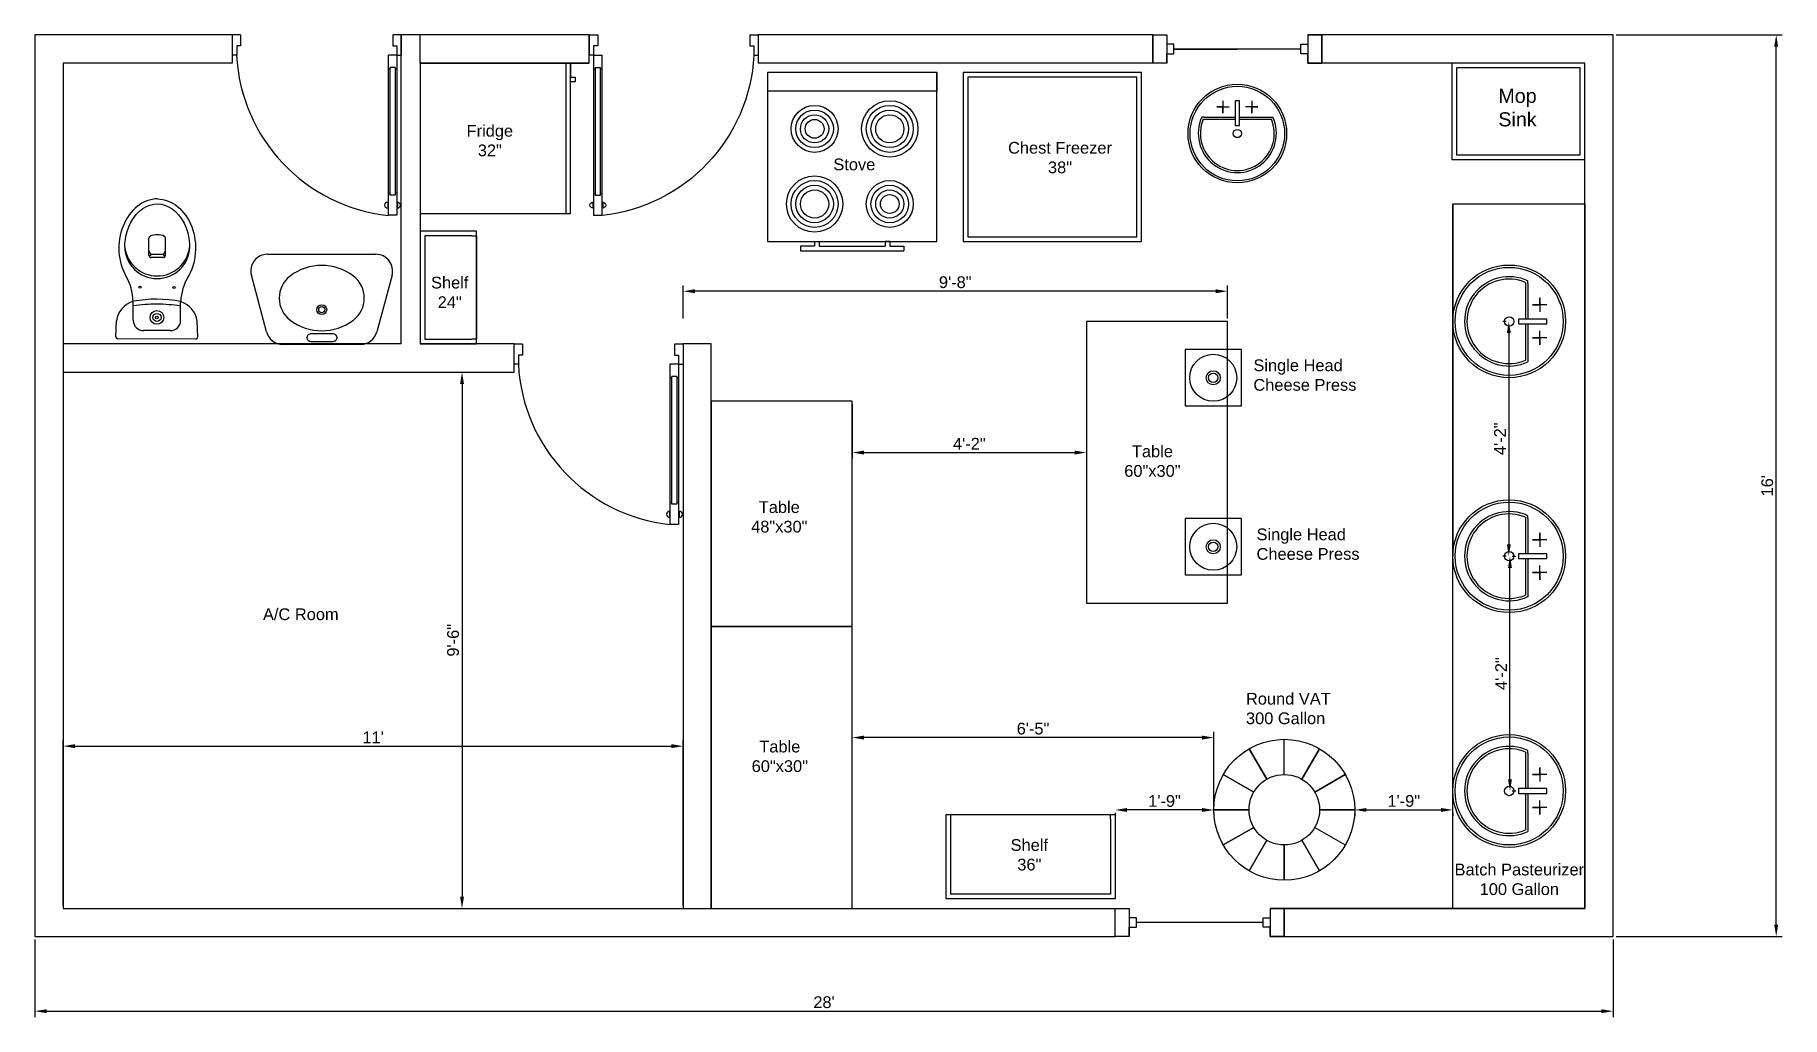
# Model space of a CAD drawing. Header units: inches. Extents: x 0 to 372, y -17 to 192.
import ezdxf

# ---------------------------------------------------------------- set-up
doc = ezdxf.new("R2010")
doc.units = ezdxf.units.IN
doc.layers.add('SANTEH', color=7, linetype='Continuous')
doc.styles.get("Standard").update_dxf_attribs({"font": 'arial.ttf'})
doc.dimstyles.new('ISO-25', dxfattribs={"dimtxt": 2.5, "dimasz": 2.5, "dimexe": 1.25, "dimexo": 0.625, "dimtad": 1, "dimdec": 0, "dimlunit": 3, "dimtxsty": 'Standard', "dimcen": 2.5, "dimadec": 0, "dimazin": 0, "dimtfac": 1, "dimtdec": 0, "dimtmove": 0, "dimatfit": 3, "dimfxl": 1, "dimarcsym": 0})

# ---------------------------------------------------------------- blocks, each defined once
blk = doc.blocks.new('*D1')
at = {"color": 0, "lineweight": -2, "transparency": 16777216}
for p, q in [((0, -0.62), (0, -17.14)), ((336, -0.62), (336, -17.14)), ((2.5, -15.89), (333.5, -15.89))]:
    blk.add_line(p, q, dxfattribs=at)
at = {"color": 0, "transparency": 16777216}
for points in [[(2.5, -15.48), (2.5, -16.31), (0, -15.89)], [(333.5, -15.48), (333.5, -16.31), (336, -15.89)]]:
    blk.add_solid(points, dxfattribs=at)
at = {"layer": 'Defpoints', "color": 0, "transparency": 16777216}
for p in [(0, 0), (336, 0), (336, -15.89)]:
    blk.add_point(p, dxfattribs=at)
at = {"color": 0, "transparency": 16777216, "insert": (168, -13.99), "char_height": 2.5, "attachment_point": 5}
blk.add_mtext("28'", dxfattribs=at)
blk = doc.blocks.new('*D2')
at = {"color": 0, "lineweight": -2, "transparency": 16777216}
for p, q in [((336.63, 192), (371.98, 192)), ((370.73, 2.5), (370.73, 189.5)), ((336.63, 0), (371.98, 0))]:
    blk.add_line(p, q, dxfattribs=at)
at = {"color": 0, "transparency": 16777216}
for points in [[(370.31, 189.5), (371.15, 189.5), (370.73, 192)], [(370.31, 2.5), (371.15, 2.5), (370.73, 0)]]:
    blk.add_solid(points, dxfattribs=at)
at = {"layer": 'Defpoints', "color": 0, "transparency": 16777216}
for p in [(336, 192), (370.73, 192), (336, 0)]:
    blk.add_point(p, dxfattribs=at)
at = {"color": 0, "transparency": 16777216, "insert": (368.83, 96), "char_height": 2.5, "attachment_point": 5, "rotation": 90}
blk.add_mtext("16'", dxfattribs=at)
blk = doc.blocks.new('A$C118B6EC8')
for p, q in [((141, 1067), (91, 1067)), ((91, 1067), (91, 947)), ((141, 1067), (141, 1002)), ((1091, 1067), (1041, 1067)), ((1041, 1067), (1041, 1002)), ((1091, 1067), (1091, 947)), ((118, 947), (91, 947)), ((141, 1002), (118, 1002)), ((118, 1002), (118, 947)), ((1065, 947), (1015, 947)), ((1015, 0), (1015, 947)), ((1041, 1002), (1065, 1002)), ((1065, 1002), (1065, 947)), ((1065, 947), (1065, 0)), ((1065, 947), (1091, 947)), ((1025, 867), (1015, 867)), ((1055, 875), (1025, 875)), ((1025, 120), (1025, 875)), ((1055, 875), (1055, 120)), ((1065, 867), (1055, 867)), ((1025, 130), (1015, 130)), ((1055, 120), (1025, 120)), ((1065, 130), (1055, 130)), ((1011, 79), (1011, 42)), ((1069, 79), (1069, 42)), ((1065, 0), (1015, 0))]:
    blk.add_line(p, q)
for centre, radius, start, end in [((1120, 998), 1004, 182.9057, 263.9884), ((1011, 60), 18.1, 90, 270), ((1069, 60), 18.1, 270, 90)]:
    blk.add_arc(centre, radius, start, end)
blk = doc.blocks.new('Window')
for p, q in [((461.43, 127.21), (464.43, 127.21)), ((465.93, 125.21), (464.43, 125.21)), ((464.43, 121.21), (464.43, 123.21)), ((464.43, 123.21), (465.93, 123.21)), ((465.93, 123.21), (465.93, 125.21)), ((492.93, 124.21), (465.93, 124.21)), ((492.93, 123.21), (492.93, 125.21)), ((492.93, 125.21), (494.43, 125.21)), ((492.93, 123.21), (492.93, 124.21)), ((494.43, 123.21), (492.93, 123.21)), ((494.43, 121.21), (494.43, 123.21))]:
    blk.add_line(p, q)
for points in [[(464.43, 121.21), (461.43, 121.21), (461.43, 127.21), (464.43, 127.21)], [(494.43, 127.21), (497.43, 127.21), (497.43, 121.21), (494.43, 121.21)]]:
    blk.add_lwpolyline(points)
for points in [[(461.43, 127.21), (464.43, 127.21), (464.43, 121.21), (461.43, 121.21)], [(497.43, 127.21), (494.43, 127.21), (494.43, 121.21), (497.43, 121.21)]]:
    blk.add_lwpolyline(points, close=True)
blk = doc.blocks.new('OVALFREE')
for p, q in [((-8.247561, 0), (8.247561, 0)), ((-14.879001, -14.613447), (-11.666235, -2.623241)), ((-3.249447, -1.45402), (-3.249447, -1.41473)), ((2.271533, -0.61875), (-2.414177, -0.61875)), ((-2.414177, -2.25), (2.271533, -2.25)), ((3.106803, -1.41473), (3.106803, -1.45402)), ((11.666235, -2.623241), (14.879001, -14.613447)), ((11.460326, -19.06875), (-11.460326, -19.06875))]:
    blk.add_line(p, q)
for radius in [1.040625, 0.646875]:
    blk.add_circle((-0.015072, -7.340625), radius)
for centre, radius, start, end in [((-8.247561, -3.539272), 3.539272, 90, 165.000003), ((8.247561, -3.539272), 3.539272, 14.999997, 90), ((-0.015072, -13.889206), 11.020456, 52.448718, 127.551282), ((-2.414177, -1.45402), 0.83527, 90, 180), ((-2.414177, -1.41473), 0.83527, 180, 270), ((2.271533, -1.45402), 0.83527, 0, 90), ((2.271533, -1.41473), 0.83527, 270, 0), ((-3.168259, -9.7875), 5.846813, 127.551279, 232.448716), ((3.138114, -9.7875), 5.846813, 307.551284, 52.448721), ((-11.460326, -15.529478), 3.539272, 165.000003, 270), ((-0.015072, -5.685794), 11.020456, 232.448718, 307.551282), ((11.460326, -15.529478), 3.539272, 270, 14.999997)]:
    blk.add_arc(centre, radius, start, end)
blk = doc.blocks.new('S_38')
at = {"layer": 'SANTEH'}
for p, q in [((-264, 1), (264, -1)), ((-278, -14), (-275, -121)), ((278, -17), (274, -123)), ((-59, -567), (-59, -684)), ((-45, -574), (-59, -598)), ((-54, -557), (-45, -574)), ((-45, -553), (39, -553)), ((-45, -574), (39, -574)), ((49, -557), (39, -574)), ((39, -574), (53, -598)), ((53, -567), (53, -684))]:
    blk.add_line(p, q, dxfattribs=at)
at = {"layer": 'SANTEH', "ltscale": 0.05}
for p, q in [((-91, -56), (91, -56)), ((-162, -125), (-162, -253)), ((160, -127), (160, -255))]:
    blk.add_line(p, q, dxfattribs=at)
for radius in [46.2, 27.7, 9.24]:
    blk.add_circle((-1, -146), radius, dxfattribs=at)
at = {"layer": 'SANTEH'}
for centre in [(-117, -349), (114, -351)]:
    blk.add_circle(centre, 7, dxfattribs=at)
for centre, radius, start, end in [((-264, -13), 14, 89.7373, 186.6199), ((264, -15), 14, 352.8547, 89.7373), ((-114, -99), 162, 187.6448, 251.5505), ((114, -100), 162, 287.9241, 351.8298), ((-533, -236), 371, 329.0782, 357.3657), ((3, 597), 867, 259.0299, 280.4447), ((531, -241), 371, 182.1089, 210.3965), ((-3, -631), 221, 1.8098, 177.6648), ((-3, -650), 222, 6.6997, 172.7749), ((-45, -567), 14, 89.7373, 179.7373), ((39, -567), 14, 359.7373, 89.7373), ((-45, -684), 14, 179.7373, 243.9899), ((-3, -597), 111, 243.9899, 295.4848), ((39, -684), 14, 295.4848, 359.7373)]:
    blk.add_arc(centre, radius, start, end, dxfattribs=at)
at = {"layer": 'SANTEH', "ltscale": 0.05}
for centre, radius, start, end in [((-92, -126), 70, 89.7373, 179.7373), ((90, -126), 70, 359.7373, 89.7373), ((4, 856), 1092, 261.2625, 269.7373), ((4, 856), 1092, 269.7373, 278.2122)]:
    blk.add_arc(centre, radius, start, end, dxfattribs=at)
at = {"layer": 'SANTEH', "extrusion": (4.68059e-16, 1.02024e-13, -1)}
blk.add_ellipse((-3, -623), major_axis=(-11, 329), ratio=0.79083, start_param=3.19005, end_param=5.418271, dxfattribs=at)
at = {"layer": 'SANTEH'}
blk.add_ellipse((-3, -623), major_axis=(14, 329), ratio=0.79083, start_param=3.19005, end_param=5.398481, dxfattribs=at)
blk.add_open_spline([(218, -624), (218, -636), (217, -648), (206, -756), (158, -844), (32, -928), (-41, -927), (-168, -840), (-217, -748), (-223, -639), (-223, -630), (-223, -622)], degree=3, knots=[1.570609, 1.570609, 1.570609, 1.570609, 1.68907, 1.68907, 2.658139, 2.658139, 3.627208, 3.627208, 4.629098, 4.629098, 4.712513, 4.712513, 4.712513, 4.712513], dxfattribs=at)
blk = doc.blocks.new('Fridge')
for p, q in [((32, 32), (31, 32)), ((31, 32), (31, 0)), ((32, 32), (32, 29)), ((32, 29), (33, 29)), ((33, 28), (32, 28)), ((33, 29), (33, 28))]:
    blk.add_line(p, q)
blk.add_lwpolyline([(0, 0), (32, 0), (32, 32), (0, 32)], close=True)
blk = doc.blocks.new('Pasteurizer')
for p, q in [((15.5, 20.29), (15.5, 12.5)), ((16, 20.06), (16, 20.62)), ((16, 20.06), (16, 12.5)), ((20, 15.5), (17, 15.5)), ((17, 15.5), (18.5, 15.5)), ((18.5, 15.5), (18.5, 17)), ((18.5, 17), (18.5, 15.5)), ((18.5, 15.5), (18.5, 14)), ((15.5, 11.5), (15.5, 3.71)), ((16, 11.5), (16, 3.38)), ((20, 11.5), (20, 12)), ((20, 8.5), (17, 8.5)), ((17, 8.5), (18.5, 8.5)), ((18.5, 8.5), (18.5, 10)), ((18.5, 8.5), (18.5, 7)), ((18.5, 7), (18.5, 8.5))]:
    blk.add_line(p, q)
blk.add_lwpolyline([(20, 12.5), (14, 12.5), (14, 11.5), (20, 11.5)], close=True)
for radius in [12, 11.5, 1]:
    blk.add_circle((12, 12), radius)
for radius, start, end in [(9.5, 65.0989, 294.9011), (9, 67.1146, 292.8854)]:
    blk.add_arc((12, 12), radius, start, end)
blk = doc.blocks.new('Sink 2')
at = {"xscale": 0.875, "yscale": 0.875, "zscale": 0.875}
blk.add_blockref('Pasteurizer', (1.8, -33.46), dxfattribs=at)
blk = doc.blocks.new('Mop Sink')
for points in [[(0, 0), (20.5, 0), (20.5, 28.31), (0, 28.31)], [(1, 1), (19.5, 1), (19.5, 27.31), (1, 27.31)]]:
    blk.add_lwpolyline(points, close=True)
for points in [[(1, 13), (1, 1), (19.5, 1), (19.5, 13)], [(6, 1), (15, 1)]]:
    blk.add_lwpolyline(points)
blk = doc.blocks.new('Cheese VAT')
for p, q in [((15, 22.5), (15, 30)), ((11.25, 21.5), (7.5, 27.99)), ((7.5, 27.99), (11.25, 21.5)), ((18.75, 21.5), (22.5, 27.99)), ((22.5, 27.99), (18.75, 21.5)), ((8.5, 18.75), (2.01, 22.5)), ((2.01, 22.5), (8.5, 18.75)), ((21.5, 18.75), (27.99, 22.5)), ((27.99, 22.5), (21.5, 18.75)), ((7.5, 15), (0, 15)), ((0, 15), (7.5, 15)), ((22.5, 15), (30, 15)), ((30, 15), (22.5, 15)), ((8.5, 11.25), (2.01, 7.5)), ((2.01, 7.5), (8.5, 11.25)), ((21.5, 11.25), (27.99, 7.5)), ((11.25, 8.5), (7.5, 2.01)), ((7.5, 2.01), (11.25, 8.5)), ((15, 7.5), (15, 0)), ((15, 0), (15, 7.5)), ((18.75, 8.5), (22.5, 2.01)), ((22.5, 2.01), (18.75, 8.5))]:
    blk.add_line(p, q)
for radius in [15, 7.5]:
    blk.add_circle((15, 15), radius)
blk = doc.blocks.new('24 x 12 inch shelf')
for p, q in [((11, 23), (12, 23)), ((12, 23), (12, 1)), ((12, 1), (11, 1))]:
    blk.add_line(p, q)
blk.add_lwpolyline([(0, 0), (12, 0), (12, 24), (0, 24)], close=True)
blk.add_lwpolyline([(11, 23), (1, 23), (1, 1), (11, 1)])
blk = doc.blocks.new('60 x 30 inch table')
blk.add_lwpolyline([(0, 0), (30, 0), (30, 60), (0, 60)], close=True)
blk = doc.blocks.new('48 x 30 inch table')
blk.add_lwpolyline([(0, 0), (48, 0), (48, 30), (0, 30)], close=True)
blk = doc.blocks.new('Cheese press 1 head')
blk.add_lwpolyline([(0, 0), (12, 0), (12, 12), (0, 12)], close=True)
for radius in [5, 1.5, 1]:
    blk.add_circle((6, 6), radius)
blk = doc.blocks.new('Stove')
for p, q in [((7, 37), (7, 38)), ((29, 38), (7, 38)), ((29, 37), (29, 38)), ((10, 37), (7, 37)), ((10, 36), (10, 37)), ((10, 36), (11, 36)), ((10, 36), (11, 36)), ((11, 36), (11, 37)), ((25, 37), (11, 37)), ((25, 36), (25, 37)), ((26, 36), (25, 36)), ((26, 36), (26, 37)), ((26, 37), (29, 37)), ((0, 0), (0, 4)), ((0, 4), (36, 4)), ((0, 0), (0, 2))]:
    blk.add_line(p, q)
blk.add_lwpolyline([(0, 0), (36, 0), (36, 36), (0, 36)], close=True)
for centre, radius in [((26, 28), 6), ((10, 28), 5), ((10, 28), 4), ((10, 28), 3), ((10, 28), 2), ((26, 28), 5), ((26, 28), 4), ((26, 28), 3), ((10, 12), 6), ((10, 12), 5), ((10, 12), 4), ((10, 12), 3), ((26, 12), 5), ((26, 12), 4), ((26, 12), 3), ((26, 12), 2)]:
    blk.add_circle(centre, radius)
blk = doc.blocks.new('*D28')
at = {"color": 0, "lineweight": -2, "transparency": 16777216}
for p, q in [((313.25, 131), (312.55, 131)), ((313.8, 128.5), (313.8, 83.5)), ((313.25, 81), (312.55, 81))]:
    blk.add_line(p, q, dxfattribs=at)
at = {"color": 0, "transparency": 16777216}
for points in [[(313.39, 128.5), (314.22, 128.5), (313.8, 131)], [(313.39, 83.5), (314.22, 83.5), (313.8, 81)]]:
    blk.add_solid(points, dxfattribs=at)
at = {"layer": 'Defpoints', "color": 0, "transparency": 16777216}
for p in [(313.88, 131), (313.8, 81), (313.88, 81)]:
    blk.add_point(p, dxfattribs=at)
at = {"color": 0, "transparency": 16777216, "insert": (311.92, 106), "char_height": 2.5, "attachment_point": 5, "rotation": 90}
blk.add_mtext('4\'-2"', dxfattribs=at)
blk = doc.blocks.new('*D29')
at = {"color": 0, "lineweight": -2, "transparency": 16777216}
for p, q in [((314.05, 33.5), (314.05, 78.5)), ((314.5, 81), (315.3, 81)), ((314.5, 31), (315.3, 31))]:
    blk.add_line(p, q, dxfattribs=at)
at = {"color": 0, "transparency": 16777216}
for points in [[(313.63, 78.5), (314.47, 78.5), (314.05, 81)], [(313.63, 33.5), (314.47, 33.5), (314.05, 31)]]:
    blk.add_solid(points, dxfattribs=at)
at = {"layer": 'Defpoints', "color": 0, "transparency": 16777216}
for p in [(313.88, 81), (314.05, 81), (313.88, 31)]:
    blk.add_point(p, dxfattribs=at)
at = {"color": 0, "transparency": 16777216, "insert": (312.17, 56), "char_height": 2.5, "attachment_point": 5, "rotation": 90}
blk.add_mtext('4\'-2"', dxfattribs=at)
blk = doc.blocks.new('*D30')
at = {"color": 0, "lineweight": -2, "transparency": 16777216}
for p, q in [((281, 26.37), (281, 25.72)), ((283.5, 26.97), (299.38, 26.97)), ((301.88, 26.37), (301.88, 25.72))]:
    blk.add_line(p, q, dxfattribs=at)
at = {"color": 0, "transparency": 16777216}
for points in [[(283.5, 27.38), (283.5, 26.55), (281, 26.97)], [(299.38, 27.38), (299.38, 26.55), (301.88, 26.97)]]:
    blk.add_solid(points, dxfattribs=at)
at = {"layer": 'Defpoints', "color": 0, "transparency": 16777216}
for p in [(281, 27), (301.88, 27), (301.88, 26.97)]:
    blk.add_point(p, dxfattribs=at)
at = {"color": 0, "transparency": 16777216, "insert": (291.44, 28.87), "char_height": 2.5, "attachment_point": 5}
blk.add_mtext('1\'-9"', dxfattribs=at)
blk = doc.blocks.new('*D31')
at = {"color": 0, "lineweight": -2, "transparency": 16777216}
for p, q in [((230, 26.37), (230, 25.71)), ((248.5, 26.96), (232.5, 26.96)), ((251, 26.37), (251, 25.71))]:
    blk.add_line(p, q, dxfattribs=at)
at = {"color": 0, "transparency": 16777216}
for points in [[(232.5, 27.37), (232.5, 26.54), (230, 26.96)], [(248.5, 27.37), (248.5, 26.54), (251, 26.96)]]:
    blk.add_solid(points, dxfattribs=at)
at = {"layer": 'Defpoints', "color": 0, "transparency": 16777216}
for p in [(230, 27), (230, 26.96), (251, 27)]:
    blk.add_point(p, dxfattribs=at)
at = {"color": 0, "transparency": 16777216, "insert": (240.5, 28.86), "char_height": 2.5, "attachment_point": 5}
blk.add_mtext('1\'-9"', dxfattribs=at)
blk = doc.blocks.new('*D32')
at = {"color": 0, "lineweight": -2, "transparency": 16777216}
for p, q in [((174, 27.62), (174, 43.62)), ((248.5, 42.37), (176.5, 42.37)), ((251, 27.62), (251, 43.62))]:
    blk.add_line(p, q, dxfattribs=at)
at = {"color": 0, "transparency": 16777216}
for points in [[(176.5, 42.79), (176.5, 41.95), (174, 42.37)], [(248.5, 42.79), (248.5, 41.95), (251, 42.37)]]:
    blk.add_solid(points, dxfattribs=at)
at = {"layer": 'Defpoints', "color": 0, "transparency": 16777216}
for p in [(174, 42.37), (174, 27), (251, 27)]:
    blk.add_point(p, dxfattribs=at)
at = {"color": 0, "transparency": 16777216, "insert": (212.5, 44.27), "char_height": 2.5, "attachment_point": 5}
blk.add_mtext('6\'-5"', dxfattribs=at)
blk = doc.blocks.new('*D33')
at = {"color": 0, "lineweight": -2, "transparency": 16777216}
for p, q in [((174, 113.38), (174, 101.82)), ((223.88, 113.38), (223.88, 101.82)), ((176.5, 103.07), (221.38, 103.07))]:
    blk.add_line(p, q, dxfattribs=at)
at = {"color": 0, "transparency": 16777216}
for points in [[(176.5, 103.48), (176.5, 102.65), (174, 103.07)], [(221.38, 103.48), (221.38, 102.65), (223.88, 103.07)]]:
    blk.add_solid(points, dxfattribs=at)
at = {"layer": 'Defpoints', "color": 0, "transparency": 16777216}
for p in [(174, 114), (223.88, 114), (223.88, 103.07)]:
    blk.add_point(p, dxfattribs=at)
at = {"color": 0, "transparency": 16777216, "insert": (198.94, 104.95), "char_height": 2.5, "attachment_point": 5}
blk.add_mtext('4\'-2"', dxfattribs=at)
blk = doc.blocks.new('*D34')
at = {"color": 0, "lineweight": -2, "transparency": 16777216}
for p, q in [((138, 131.62), (138, 138.67)), ((253.88, 131.62), (253.88, 138.67)), ((251.38, 137.42), (140.5, 137.42))]:
    blk.add_line(p, q, dxfattribs=at)
at = {"color": 0, "transparency": 16777216}
for points in [[(140.5, 137.84), (140.5, 137.01), (138, 137.42)], [(251.38, 137.84), (251.38, 137.01), (253.88, 137.42)]]:
    blk.add_solid(points, dxfattribs=at)
at = {"layer": 'Defpoints', "color": 0, "transparency": 16777216}
for p in [(138, 137.42), (138, 131), (253.88, 131)]:
    blk.add_point(p, dxfattribs=at)
at = {"color": 0, "transparency": 16777216, "insert": (195.94, 139.33), "char_height": 2.5, "attachment_point": 5}
blk.add_mtext('9\'-8"', dxfattribs=at)
blk = doc.blocks.new('*D35')
at = {"color": 0, "lineweight": -2, "transparency": 16777216}
for p, q in [((6.62, 120.19), (92.18, 120.19)), ((90.93, 117.69), (90.93, 8.5)), ((6.62, 6), (92.18, 6))]:
    blk.add_line(p, q, dxfattribs=at)
at = {"color": 0, "transparency": 16777216}
for points in [[(90.52, 117.69), (91.35, 117.69), (90.93, 120.19)], [(90.52, 8.5), (91.35, 8.5), (90.93, 6)]]:
    blk.add_solid(points, dxfattribs=at)
at = {"layer": 'Defpoints', "color": 0, "transparency": 16777216}
for p in [(6, 120.19), (6, 6), (90.93, 6)]:
    blk.add_point(p, dxfattribs=at)
at = {"color": 0, "transparency": 16777216, "insert": (89.03, 63.09), "char_height": 2.5, "attachment_point": 5, "rotation": 90}
blk.add_mtext('9\'-6"', dxfattribs=at)
blk = doc.blocks.new('*D36')
at = {"color": 0, "lineweight": -2, "transparency": 16777216}
for p, q in [((6, 6.62), (6, 41.8)), ((138, 6.62), (138, 41.8)), ((8.5, 40.55), (135.5, 40.55))]:
    blk.add_line(p, q, dxfattribs=at)
at = {"color": 0, "transparency": 16777216}
for points in [[(8.5, 40.97), (8.5, 40.13), (6, 40.55)], [(135.5, 40.97), (135.5, 40.13), (138, 40.55)]]:
    blk.add_solid(points, dxfattribs=at)
at = {"layer": 'Defpoints', "color": 0, "transparency": 16777216}
for p in [(138, 40.55), (6, 6), (138, 6)]:
    blk.add_point(p, dxfattribs=at)
at = {"color": 0, "transparency": 16777216, "insert": (72, 42.43), "char_height": 2.5, "attachment_point": 5}
blk.add_mtext("11'", dxfattribs=at)
blk = doc.blocks.new('Chest Freezer')
for points in [[(0, 0), (38, 0), (38, 36), (0, 36)], [(1, 1), (37, 1), (37, 35), (1, 35)]]:
    blk.add_lwpolyline(points, close=True)

msp = doc.modelspace()

# ---------------------------------------------------------------- linework, layer by layer
for p, q in [((42, 192), (42, 186)), ((78, 186), (78, 192)), ((82, 186), (82, 192)), ((118, 186), (118, 192)), ((154, 192), (154, 186)), ((238, 192), (238, 186)), ((274, 186), (274, 192)), ((82, 186), (118, 186)), ((241, 186), (229, 186)), ((242.5, 189), (256, 189)), ((242.5, 189), (256, 189)), ((330, 186), (274, 186)), ((301.88, 156), (301.88, 106)), ((301.88, 106), (301.88, 131)), ((253.88, 125), (244.88, 125)), ((301.88, 106), (301.88, 81)), ((195, 25), (195, 26)), ((229, 25), (229, 26)), ((144, 6), (144, 8)), ((230, 0), (230, 6)), ((330, 6), (266, 6)), ((266, 6), (266, 0))]:
    msp.add_line(p, q)
for points in [[(42, 192), (0, 192), (0, 0), (230, 0)], [(118, 192), (78, 192)], [(238, 192), (154, 192)], [(266, 0), (336, 0), (336, 192), (274, 192)], [(42, 186), (6, 186), (6, 6), (230, 6)], [(78, 126.19), (78, 186)], [(82, 186), (82, 126.19)], [(118, 186), (82, 186)], [(238, 186), (154, 186)], [(266, 6), (330, 6), (330, 186), (274, 186)], [(78, 126.19), (6, 126.19), (6, 120.19), (102, 120.19), (102, 126.19), (82, 126.19)], [(229, 25), (229, 9), (195, 9), (195, 25)]]:
    msp.add_lwpolyline(points)
for points in [[(330, 6), (301.88, 6), (301.88, 156), (330, 156)], [(138, 6), (144, 6), (144, 126.19), (138, 126.19)], [(230, 8), (194, 8), (194, 26), (230, 26)]]:
    msp.add_lwpolyline(points, close=True)

# ---------------------------------------------------------------- block references
for p, xscale, yscale, zscale in [((38.71, 153.59), 0.03599776468823894, 0.03599776468823894, 0.03599776468823894), ((157.28, 153.59), -0.03599215678416282, 0.03599215678416282, 0.03599215678416282), ((98.71, 87.77), 0.03599776468823894, 0.03599776468823894, 0.03599776468823894)]:
    msp.add_blockref('A$C118B6EC8', p, dxfattribs=dict(xscale=xscale, yscale=yscale, zscale=zscale))
for name, p in [('Window', (-223.43, 64.79)), ('Fridge', (82, 154)), ('Chest Freezer', (197.6, 148)), ('24 x 12 inch shelf', (82, 126.19)), ('Pasteurizer', (301.88, 119)), ('60 x 30 inch table', (223.88, 71)), ('Cheese press 1 head', (244.88, 113)), ('Pasteurizer', (301.88, 69)), ('Cheese press 1 head', (244.88, 77)), ('60 x 30 inch table', (144, 6)), ('Cheese VAT', (251, 12)), ('Pasteurizer', (301.88, 19)), ('Window', (-231.43, -121.21))]:
    msp.add_blockref(name, p)
for name, p, rotation in [('Mop Sink', (330, 165.5), 90), ('Stove', (192, 184), 180), ('Sink 2', (233.04, 158.7), 90), ('48 x 30 inch table', (174, 66), 90)]:
    msp.add_blockref(name, p, dxfattribs=dict(rotation=rotation))
at = {"layer": 'SANTEH', "rotation": 180}
for name, p, xscale, yscale, zscale in [('S_38', (25.94, 127.27, 0), 0.03133482474181207, 0.03133482474181207, 0.03133482474181207), ('OVALFREE', (61.05, 126.11), 1.006514608262569, 1.006514608262569, 1.006514608262569)]:
    msp.add_blockref(name, p, dxfattribs=dict(at, xscale=xscale, yscale=yscale, zscale=zscale))

# ---------------------------------------------------------------- texts
at = {"attachment_point": 1}
for s, insert, char_height, width in [('Mop Sink', (311.58, 180.53), 3, 14.1515), ('\\pxqc;Fridge 32"', (90.71, 172.84), 2.5, 12.2852), ('\\pxqc;Chest Freezer\\P38"', (206.33, 169.22), 2.5, 23.8303), ('Stove', (169.99, 165.68), 2.5, 12.2852), ('\\pxqc;Shelf 24"', (82.17, 140.51), 2.5, 12.2852), ('Single Head Cheese Press', (259.42, 122.9), 2.5, 24.2659), ('\\pxqc;Table\\P60"x30"', (231.78, 104.58), 2.5, 12.2852), ('\\pxqc;Table\\P48"x30"', (152.34, 92.71), 2.5, 12.2852), ('Single Head Cheese Press', (260.09, 86.9), 2.5, 24.2659), ('Round VAT \\P300 Gallon', (257.84, 51.9), 2.5, 19.6915), ('\\pxqc;Shelf 36"', (205.57, 20.75), 2.5, 12.2852), ('\\pxqc;Batch Pasteurizer\\P100 Gallon', (300.75, 15.52), 2.5, 30.583)]:
    msp.add_mtext(s, dxfattribs=dict(at, insert=insert, char_height=char_height, width=width))
at = {"char_height": 2.5, "attachment_point": 1}
for s, width, insert in [('A/C Room', 26.1847, (48.55, 69.89)), ('\\pxqc;Table\\P60"x30"', 20.0404, (148.57, 41.71))]:
    msp.add_mtext_dynamic_manual_height_columns(s, width=width, gutter_width=12.5, heights=[0], dxfattribs=dict(at, insert=insert))

# ---------------------------------------------------------------- dimensions: what is measured, and where the dimension line sits
for base, p1, p2, picture, middle in [((370.73, 192), (336, 0), (336, 192), '*D2', (368.83, 96)), ((313.8, 81), (313.88, 131), (313.88, 81), '*D28', (311.92, 106)), ((90.93, 6), (6, 120.19), (6, 6), '*D35', (89.03, 63.09)), ((314.05, 81), (313.88, 31), (313.88, 81), '*D29', (312.17, 56))]:
    dim = msp.add_linear_dim(base=base, p1=p1, p2=p2, angle=90, dimstyle='ISO-25')
    dim.commit()
    dim.dimension.update_dxf_attribs({"geometry": picture, "text_midpoint": middle})
for base, p1, p2, picture, middle in [((138, 137.42), (253.88, 131), (138, 131), '*D34', (195.94, 139.33)), ((223.88, 103.07), (174, 114), (223.88, 114), '*D33', (198.94, 104.95)), ((174, 42.37), (251, 27), (174, 27), '*D32', (212.5, 44.27)), ((138, 40.55), (6, 6), (138, 6), '*D36', (72, 42.43)), ((230, 26.96), (251, 27), (230, 27), '*D31', (240.5, 28.86)), ((301.88, 26.97), (281, 27), (301.88, 27), '*D30', (291.44, 28.87)), ((336, -15.89), (0, 0), (336, 0), '*D1', (168, -13.99))]:
    dim = msp.add_linear_dim(base=base, p1=p1, p2=p2, dimstyle='ISO-25')
    dim.commit()
    dim.dimension.update_dxf_attribs({"geometry": picture, "text_midpoint": middle})

doc.saveas('drawing.dxf')
